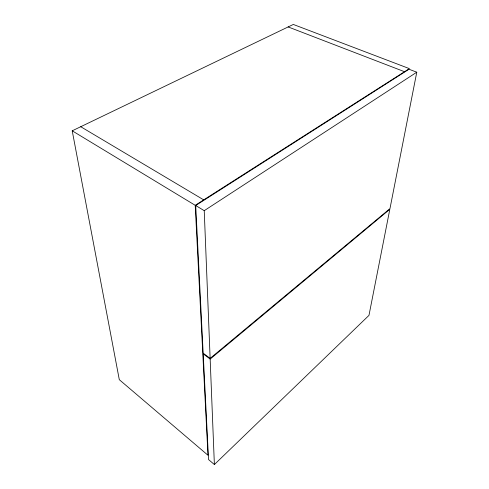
<?xml version="1.0" encoding="UTF-8"?>
<svg xmlns="http://www.w3.org/2000/svg" width="489" height="489" viewBox="0 0 489 489"><rect width="100%" height="100%" fill="white"/><g stroke="black" fill="none" stroke-linecap="round" stroke-linejoin="round"><path stroke-width="0.73" d="M416.781 72.207L389.965 208.614L210.136 358.388L203.167 353.15L195.71 205.514L409.012 69.249L416.781 72.207L204.231 210.673L210.136 358.388M214.378 464.55L368.975 315.387L389.831 209.28L210.16 359.079L214.378 464.55L208.54 459.556L203.204 353.84L210.16 359.079M195.209 205.301L409.366 68.619L293.321 24.45L72.219 130.814L119.298 379.678L207.984 455.259L195.209 205.301L72.219 130.814M288.155 26.932L404.525 71.706M80.728 126.718L203.711 199.873M195.71 205.514L204.231 210.673"/></g></svg>
